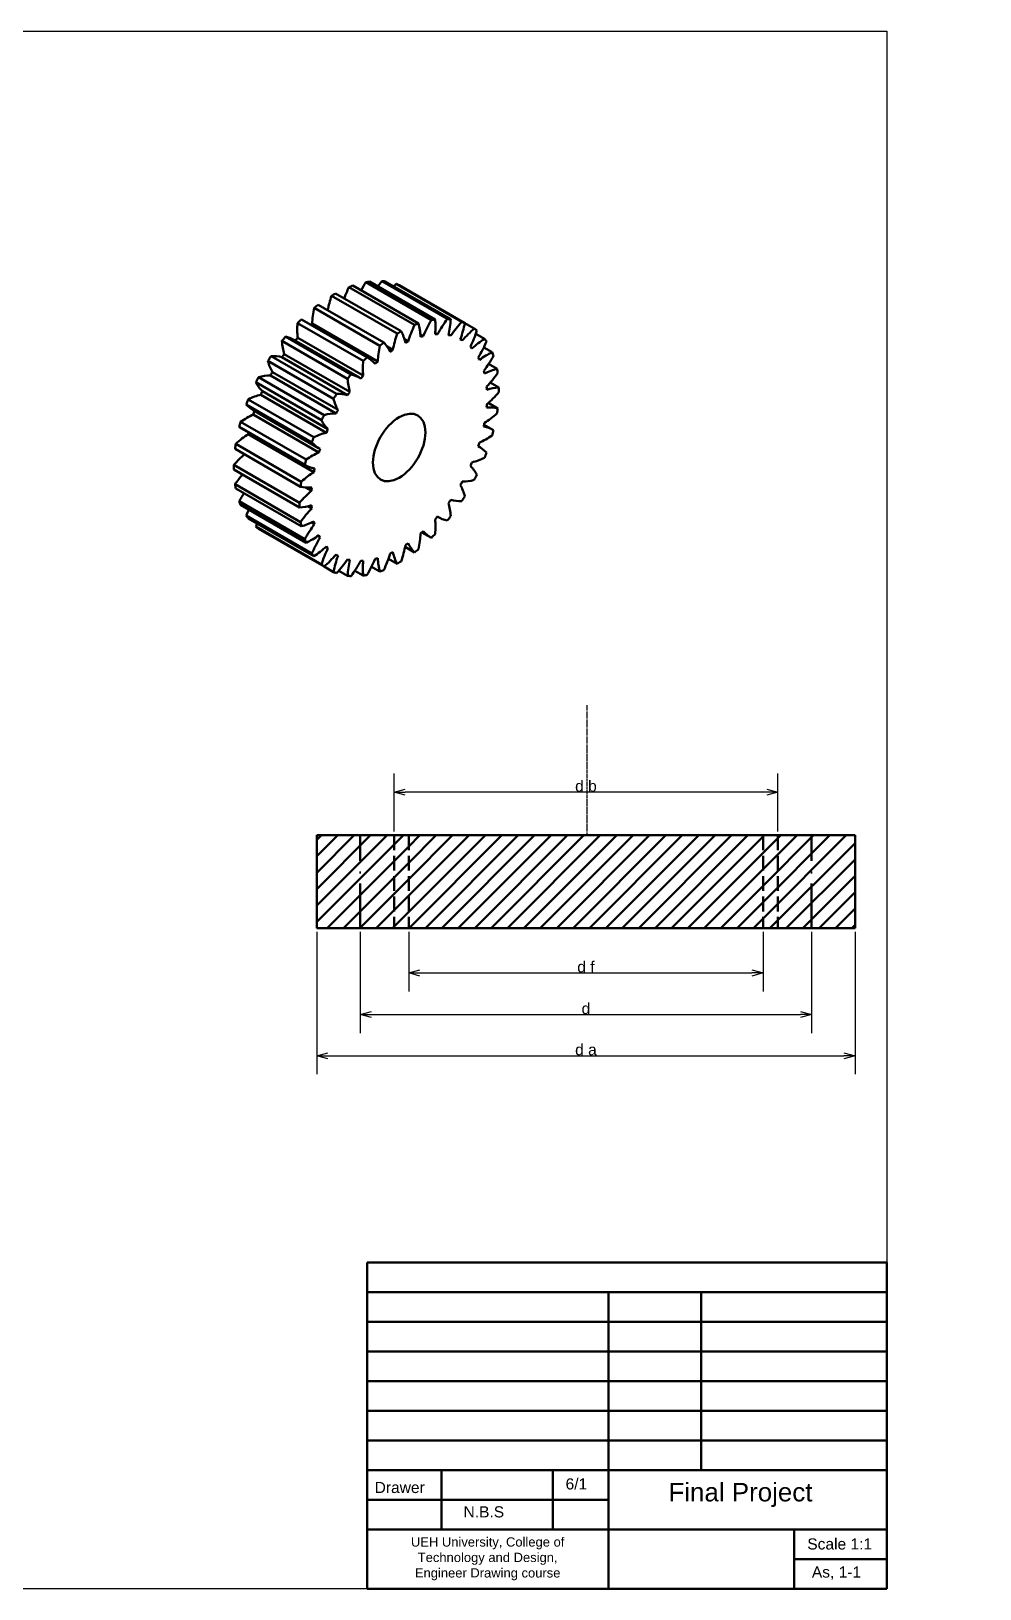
# Model space of a CAD drawing. Header units: inches. Extents: x 632 to 5727, y -9589 to -3994.
# Drawn here: x 1891.5 to 2147.1, y -5080.7 to -4660.7 of the extents above; entities that cross this region are included whole.
import ezdxf

# ---------------------------------------------------------------- set-up
doc = ezdxf.new("R2010")
doc.units = ezdxf.units.IN
doc.header["$MEASUREMENT"] = 0
for name, pattern in [('ACAD_ISO10W100', [18, 12, -3, 0, -3]), ('CENTER2', [1.125, 0.75, -0.125, 0.125, -0.125]), ('JIS_02_4.0', [5.5, 4, -1.5])]:
    doc.linetypes.add(name, pattern=pattern)
for name, color, linetype, lineweight, plot in [('center line', 5, 'CENTER2', 25, False), ('Dimension line', 3, 'Continuous', 25, False), ('Layer1', 7, 'JIS_02_4.0', 50, False), ('Layer2', 7, 'ACAD_ISO10W100', 50, False), ('visible line', 7, 'Continuous', 50, False)]:
    doc.layers.add(name, color=color, linetype=linetype, lineweight=lineweight, plot=plot)
doc.layers.add('dimension', color=172, linetype='Continuous', lineweight=25)
doc.styles.get("Standard").update_dxf_attribs({"font": 'arial.ttf'})
doc.dimstyles.get("Standard").update_dxf_attribs({"dimtxt": 3, "dimasz": 3, "dimexe": 5, "dimexo": 1, "dimgap": 0.09, "dimtad": 1, "dimtoh": 1, "dimdec": 4, "dimzin": 0, "dimdsep": 46, "dimtxsty": 'Standard', "dimblk": 'OPEN30', "dimcen": 0.09, "dimclrd": 256, "dimclre": 256, "dimadec": 0, "dimazin": 0, "dimtfac": 1, "dimtdec": 4, "dimtmove": 0, "dimatfit": 3, "dimldrblk": 'OPEN30', "dimfxl": 1, "dimtolj": 1, "dimtzin": 0, "dimarcsym": 0})
pattern_1 = [(45, (1789.998, -6772.005), (-2.2097087, 2.2097087), [])]

# ---------------------------------------------------------------- blocks, each defined once
blk = doc.blocks.new('_Open30')
at = {"color": 0, "linetype": 'ByBlock', "lineweight": -2}
for p, q in [((-1, 0.27), (0, 0)), ((0, 0), (-1, -0.27)), ((0, 0), (-1, 0))]:
    blk.add_line(p, q, dxfattribs=at)
blk = doc.blocks.new('*D32')
at = {"layer": 'Defpoints', "color": 0, "transparency": 16777216}
for p in [(1989.27, -4865.9), (1989.27, -4877.56), (2092.68, -4877.56)]:
    blk.add_point(p, dxfattribs=at)
at = {"layer": 'dimension', "lineweight": -2, "transparency": 16777216}
for p, q in [((1989.27, -4876.56), (1989.27, -4860.9)), ((2092.68, -4876.56), (2092.68, -4860.9)), ((2089.68, -4865.9), (1992.27, -4865.9))]:
    blk.add_line(p, q, dxfattribs=at)
at = {"layer": 'dimension', "lineweight": -2, "transparency": 16777216, "xscale": 3, "yscale": 3, "zscale": 3, "rotation": 180}
blk.add_blockref('_Open30', (1989.27, -4865.9), dxfattribs=at)
at = {"layer": 'dimension', "lineweight": -2, "transparency": 16777216, "xscale": 3, "yscale": 3, "zscale": 3}
blk.add_blockref('_Open30', (2092.68, -4865.9), dxfattribs=at)
at = {"layer": 'dimension', "color": 0, "transparency": 16777216, "insert": (2040.98, -4864.29), "char_height": 3, "attachment_point": 5}
blk.add_mtext('\\A1;d b', dxfattribs=at)
blk = doc.blocks.new('*D33')
at = {"layer": 'Defpoints', "color": 0, "transparency": 16777216}
for p in [(1980.18, -4902.56), (2101.77, -4902.56), (2101.77, -4925.89)]:
    blk.add_point(p, dxfattribs=at)
at = {"layer": 'dimension', "lineweight": -2, "transparency": 16777216}
for p, q in [((1980.18, -4903.56), (1980.18, -4930.89)), ((2101.77, -4903.56), (2101.77, -4930.89)), ((1983.18, -4925.89), (2098.77, -4925.89))]:
    blk.add_line(p, q, dxfattribs=at)
at = {"layer": 'dimension', "lineweight": -2, "transparency": 16777216, "xscale": 3, "yscale": 3, "zscale": 3, "rotation": 180}
blk.add_blockref('_Open30', (1980.18, -4925.89), dxfattribs=at)
at = {"layer": 'dimension', "lineweight": -2, "transparency": 16777216, "xscale": 3, "yscale": 3, "zscale": 3}
blk.add_blockref('_Open30', (2101.77, -4925.89), dxfattribs=at)
at = {"layer": 'dimension', "color": 0, "transparency": 16777216, "insert": (2040.98, -4924.27), "char_height": 3, "attachment_point": 5}
blk.add_mtext('\\A1;d', dxfattribs=at)
blk = doc.blocks.new('*D34')
at = {"layer": 'Defpoints', "color": 0, "transparency": 16777216}
for p in [(1968.48, -4902.56), (2113.48, -4902.56), (2113.48, -4936.99)]:
    blk.add_point(p, dxfattribs=at)
at = {"layer": 'dimension', "lineweight": -2, "transparency": 16777216}
for p, q in [((1968.48, -4903.56), (1968.48, -4941.99)), ((2113.48, -4903.56), (2113.48, -4941.99)), ((1971.48, -4936.99), (2110.48, -4936.99))]:
    blk.add_line(p, q, dxfattribs=at)
at = {"layer": 'dimension', "lineweight": -2, "transparency": 16777216, "xscale": 3, "yscale": 3, "zscale": 3, "rotation": 180}
blk.add_blockref('_Open30', (1968.48, -4936.99), dxfattribs=at)
at = {"layer": 'dimension', "lineweight": -2, "transparency": 16777216, "xscale": 3, "yscale": 3, "zscale": 3}
blk.add_blockref('_Open30', (2113.48, -4936.99), dxfattribs=at)
at = {"layer": 'dimension', "color": 0, "transparency": 16777216, "insert": (2040.98, -4935.37), "char_height": 3, "attachment_point": 5}
blk.add_mtext('\\A1;d a', dxfattribs=at)
blk = doc.blocks.new('*D35')
at = {"layer": 'Defpoints', "color": 0, "transparency": 16777216}
for p in [(1993.24, -4902.56), (2088.71, -4902.56), (2088.71, -4914.68)]:
    blk.add_point(p, dxfattribs=at)
at = {"layer": 'dimension', "lineweight": -2, "transparency": 16777216}
for p, q in [((1993.24, -4903.56), (1993.24, -4919.68)), ((2088.71, -4903.56), (2088.71, -4919.68)), ((1996.24, -4914.68), (2085.71, -4914.68))]:
    blk.add_line(p, q, dxfattribs=at)
at = {"layer": 'dimension', "lineweight": -2, "transparency": 16777216, "xscale": 3, "yscale": 3, "zscale": 3, "rotation": 180}
blk.add_blockref('_Open30', (1993.24, -4914.68), dxfattribs=at)
at = {"layer": 'dimension', "lineweight": -2, "transparency": 16777216, "xscale": 3, "yscale": 3, "zscale": 3}
blk.add_blockref('_Open30', (2088.71, -4914.68), dxfattribs=at)
at = {"layer": 'dimension', "color": 0, "transparency": 16777216, "insert": (2040.98, -4913.04), "char_height": 3, "attachment_point": 5}
blk.add_mtext('\\A1;d f', dxfattribs=at)

msp = doc.modelspace()

# ---------------------------------------------------------------- hatches: boundary and pattern name
at = {"layer": 'visible line', "true_color": 0x991b1e}
h = msp.add_hatch(dxfattribs=at)
h.set_pattern_fill('ANSI31', color=244, scale=25)
h.set_pattern_definition(pattern_1)
h.paths.add_polyline_path([(1980.17816, -4877.55913), (1968.47544, -4877.55913), (1968.47544, -4902.55913), (1980.17816, -4902.55913)])
h.paths.add_polyline_path([(1980.17816, -4902.55913), (1989.2673, -4902.55913), (1989.2673, -4877.55913), (1980.17816, -4877.55913)])
h.paths.add_polyline_path([(1993.24265, -4877.55913), (1989.2673, -4877.55913), (1989.2673, -4902.55913), (1993.24265, -4902.55913)])
h.paths.add_polyline_path([(2092.68357, -4877.55913), (2088.70823, -4877.55913), (2088.70823, -4902.55913), (2092.68357, -4902.55913)])
h.paths.add_polyline_path([(2092.68357, -4902.55913), (2101.77271, -4902.55913), (2101.77271, -4877.55913), (2092.68357, -4877.55913)])
h.paths.add_polyline_path([(2101.77271, -4902.55913), (2113.47544, -4902.55913), (2113.47544, -4877.55913), (2101.77271, -4877.55913)])
at = {"layer": 'visible line'}
h = msp.add_hatch(dxfattribs=at)
h.set_pattern_fill('ANSI31', color=256, scale=25)
h.set_pattern_definition(pattern_1)
h.paths.add_polyline_path([(2088.70823, -4902.55913), (2088.70823, -4877.55913), (1993.24265, -4877.55913), (1993.24265, -4902.55913)])

# ---------------------------------------------------------------- linework, layer by layer
msp.add_lwpolyline([(1527.05285, -4660.73081), (2122.05285, -4660.73081), (2122.05285, -5080.73081), (1527.05285, -5080.73081)], close=True)
at = {"layer": 'center line'}
msp.add_line((2041.28076, -4877.59468, -1751.27506), (2041.28076, -4842.49121, -1751.27506), dxfattribs=at)
at = {"layer": 'Layer1'}
for p, q in [((1989.2673, -4877.55913), (1989.2673, -4902.55913)), ((1993.24265, -4877.55913), (1993.24265, -4902.55913)), ((2088.70823, -4877.55913), (2088.70823, -4902.55913)), ((2092.68357, -4877.55913), (2092.68357, -4902.55913))]:
    msp.add_line(p, q, dxfattribs=at)
at = {"layer": 'Layer2'}
for p, q in [((1980.17816, -4902.55913), (1980.17816, -4877.55913)), ((2101.77271, -4902.55913), (2101.77271, -4877.55913))]:
    msp.add_line(p, q, dxfattribs=at)
at = {"layer": 'visible line', "extrusion": (-0.707107, -0.408248, 0.57735)}
for p, q in [((1981.65891, -4728.41274), (1999.33658, -4738.61895)), ((1982.67806, -4728.25266), (2000.35573, -4738.45887)), ((1985.94292, -4728.12564), (2003.62059, -4738.33185)), ((1986.88218, -4728.20954), (2004.55985, -4738.41574)), ((1989.83307, -4728.89172), (2007.51074, -4739.09793)), ((1972.43798, -4732.07985), (1990.11565, -4742.28605)), ((1973.52254, -4731.45368), (1991.20021, -4741.65988)), ((1977.1112, -4729.7443), (1994.78887, -4739.95051)), ((1978.17928, -4729.34511), (1995.85695, -4739.55131)), ((1990.66389, -4729.21704), (2008.34156, -4739.42324)), ((1967.78123, -4735.34843), (1985.4589, -4745.55463)), ((1968.84931, -4734.5143), (1986.52698, -4744.72051)), ((1963.28245, -4739.45072), (1980.96012, -4749.65693)), ((1964.3016, -4738.43399), (1981.97927, -4748.6402)), ((1964.47988, -4738.53356), (1982.15755, -4748.73976)), ((1967.21712, -4739.58389), (1984.89479, -4749.7901)), ((2008.34156, -4739.42324), (2010.88882, -4740.89391)), ((1959.07834, -4744.26209), (1976.75601, -4754.4683)), ((1960.01759, -4743.09364), (1977.69526, -4753.29985)), ((1962.25307, -4743.93302), (1979.93074, -4754.13923)), ((1963.31488, -4743.39549), (1980.99255, -4753.60169)), ((1987.40221, -4745.77712), (1988.97214, -4746.68352)), ((1992.09553, -4743.79602), (1993.10072, -4744.37637)), ((1996.37992, -4742.4912), (1997.15507, -4742.93873)), ((2000.36036, -4742.03806), (2001.012, -4742.41429)), ((2003.97502, -4742.48451), (2004.55434, -4742.81898)), ((2007.13856, -4743.82615), (2007.40793, -4743.98167)), ((2011.30193, -4742.30828), (2013.6522, -4743.66522)), ((1955.29662, -4749.63634), (1972.97429, -4759.84254)), ((1956.12745, -4748.35167), (1973.80511, -4758.55788)), ((1959.08385, -4748.65897), (1976.76152, -4758.86518)), ((1959.70632, -4747.7963), (1977.38399, -4758.0025)), ((2013.45492, -4746.02169), (2015.71691, -4747.32765)), ((1952.74936, -4754.04833), (1970.42703, -4764.25453)), ((1955.96375, -4753.58328), (1973.64142, -4763.78949)), ((1956.50108, -4752.6526), (1974.17875, -4762.85881)), ((2014.75956, -4750.46474), (2017.02021, -4751.76993)), ((1952.05222, -4755.41017), (1969.72989, -4765.61638)), ((1953.79655, -4757.81684), (1971.47422, -4768.02305)), ((2015.17655, -4755.50263), (2017.52251, -4756.85707)), ((1949.4437, -4761.40815), (1967.12137, -4771.61436)), ((1949.98598, -4760.01051), (1967.66365, -4770.21671)), ((1953.36069, -4758.78725), (1971.03836, -4768.99346)), ((2014.6697, -4760.96871), (2017.20854, -4762.43452)), ((1947.92128, -4766.05706), (1965.59895, -4776.26327)), ((1951.28837, -4762.92444), (1968.96604, -4773.13065)), ((1951.35376, -4764.11277), (1969.03143, -4774.31897)), ((2013.53974, -4766.85828), (2015.91248, -4768.22819)), ((1947.55033, -4767.44804), (1965.228, -4777.65425)), ((1947.7257, -4767.55265), (1965.40337, -4777.75885)), ((1950.00394, -4769.398), (1967.68161, -4779.60421)), ((1946.42964, -4773.34631), (1964.10731, -4783.55252)), ((1946.61797, -4772.00427), (1964.29564, -4782.21047)), ((2011.96767, -4772.63576), (2012.34982, -4772.85639)), ((1946.11567, -4777.67142), (1963.79334, -4787.87762)), ((1946.11567, -4778.92376), (1963.79334, -4789.12997)), ((1946.42964, -4782.88632), (1946.42965, -4782.88631)), ((1946.42964, -4782.88632), (1964.10731, -4793.09252)), ((1946.42965, -4782.88631), (1964.10732, -4793.09251)), ((1965.45998, -4783.78219), (1967.02991, -4784.68859)), ((1946.61797, -4784.01091), (1964.29564, -4794.21711)), ((1947.55033, -4787.49053), (1965.228, -4797.69674)), ((1947.92128, -4788.45318), (1965.59895, -4798.65939)), ((1949.4437, -4791.34414), (1967.12137, -4801.55035)), ((1949.98598, -4792.11562), (1967.66365, -4802.32183)), ((1966.09095, -4788.83727), (1967.09614, -4789.41762)), ((2001.00297, -4791.62718), (2001.38511, -4791.84781)), ((1952.05222, -4794.33007), (1969.72989, -4804.53628)), ((1952.74936, -4794.88693), (1970.42703, -4805.09313)), ((1964.10731, -4793.09252), (1964.10732, -4793.09251)), ((1967.10314, -4793.20007), (1967.87828, -4793.64761)), ((1996.78556, -4795.87737), (1999.15831, -4797.24728)), ((1968.70093, -4796.87381), (1969.35257, -4797.25003)), ((1970.8949, -4799.78097), (1971.47422, -4800.11543)), ((1992.25002, -4799.80073), (1994.78887, -4801.26653)), ((1973.63856, -4801.84985), (1973.90793, -4802.00537)), ((1987.76968, -4802.97271), (1990.11565, -4804.32716)), ((1970.42703, -4805.09313), (1972.97429, -4806.5638)), ((1974.40573, -4806.21437), (1976.75601, -4807.5713)), ((1978.69813, -4806.22221), (1980.96012, -4807.52817)), ((1983.19824, -4805.13054), (1985.4589, -4806.43573))]:
    msp.add_line(p, q, dxfattribs=at)
at = {"layer": 'visible line'}
for p, q in [((1968.47544, -4902.55913), (1968.47544, -4877.55913)), ((1968.47544, -4877.55913), (2113.47544, -4877.55913)), ((1993.24265, -4877.55913), (1993.24265, -4877.55913, -1432.25027)), ((2088.70823, -4877.55913), (2088.70823, -4877.55913, -1432.25027)), ((2113.47544, -4877.55913), (2113.47544, -4902.55913)), ((2113.47544, -4902.55913), (1968.47544, -4902.55913)), ((1982.05285, -4992.73081), (1982.05285, -5048.73081)), ((1982.05285, -4992.73081), (2122.05285, -4992.73081)), ((2122.05285, -4992.73081), (2122.05285, -5048.73081)), ((1982.05285, -5000.73081), (2122.05285, -5000.73081)), ((2047.05285, -5000.73081), (2047.05285, -5048.73081)), ((2072.05285, -5000.73081), (2072.05285, -5048.73081)), ((1982.05285, -5008.73081), (2122.05285, -5008.73081)), ((1982.05285, -5016.73081), (2122.05285, -5016.73081)), ((1982.05285, -5024.73081), (2122.05285, -5024.73081)), ((1982.05285, -5032.73081), (2122.05285, -5032.73081)), ((1982.05285, -5040.73081), (2122.05285, -5040.73081)), ((1982.05285, -5048.73081), (2122.05285, -5048.73081))]:
    msp.add_line(p, q, dxfattribs=at)
at = {"layer": 'visible line', "lineweight": 50}
for p, q in [((2122.05285, -5048.73081), (1982.05285, -5048.73081)), ((1982.05285, -5048.73081), (1982.05285, -5080.73081)), ((2032.05285, -5048.73081), (2002.05285, -5048.73081)), ((2032.05285, -5048.73081), (2002.05285, -5048.73081)), ((2002.05285, -5048.73081), (2002.05285, -5064.73081)), ((2047.05285, -5048.73081), (2032.05285, -5048.73081)), ((2047.05285, -5048.73081), (2032.05285, -5048.73081)), ((2032.05285, -5048.73081), (2032.05285, -5064.73081)), ((2047.05285, -5080.73081), (2047.05285, -5048.73081)), ((2122.05285, -5080.73081), (2122.05285, -5048.73081)), ((2047.05285, -5056.73081), (1982.05285, -5056.73081)), ((2002.05285, -5056.73081), (2047.05285, -5056.73081)), ((2002.05285, -5064.73081), (1982.05285, -5064.73081)), ((1982.05285, -5064.73081), (2047.05285, -5064.73081)), ((2047.05285, -5064.73081), (2122.05285, -5064.73081)), ((2122.05285, -5064.73081), (2097.05285, -5064.73081)), ((2097.05285, -5064.73081), (2097.05285, -5080.73081)), ((2097.05285, -5072.73081), (2122.05285, -5072.73081)), ((1982.05285, -5080.73081), (2122.05285, -5080.73081)), ((1982.05285, -5080.73081), (2047.05285, -5080.73081))]:
    msp.add_line(p, q, dxfattribs=at)
at = {"layer": 'visible line', "extrusion": (1.40504e-16, -1.45219e-16, -1)}
msp.add_ellipse((1992.22759, -4734.92292), major_axis=(10.74695, 18.61426), ratio=0.577350269, start_param=-1.673032233, end_param=-1.554342528, dxfattribs=at)
at = {"layer": 'visible line', "extrusion": (1.65999e-17, -1.37781e-16, -1)}
for centre in [(1972.98026, -4762.78731), (1990.65793, -4772.99352)]:
    msp.add_ellipse(centre, major_axis=(19, 32.90897), ratio=0.577350269, start_param=-0.456515244, end_param=-0.416149382, dxfattribs=at)
at = {"layer": 'visible line', "extrusion": (1.71978e-16, -3.51927e-17, -1)}
for centre, major_axis, start_param, end_param in [((1994.4544, -4737.75108), (10.74695, 18.61426), -1.461819252, -1.379809602), ((1990.65793, -4772.99352), (16.75, 29.01185), -0.365106258, -0.333025443)]:
    msp.add_ellipse(centre, major_axis=major_axis, ratio=0.577350269, start_param=start_param, end_param=end_param, dxfattribs=at)
at = {"layer": 'visible line', "extrusion": (1.47941e-16, -2.13149e-17, -1)}
for centre, major_axis, start_param, end_param in [((1972.98026, -4762.78731), (19, 32.90897), -0.281982318, -0.241616457), ((2012.13206, -4747.95729), (10.74695, 18.61426), -1.606146156, -1.379809602), ((1990.65793, -4772.99352), (19, 32.90897), -0.281982318, -0.241616457), ((1958.47265, -4748.93838), (-10.74695, -18.61426), 0, 0.016453799), ((1997.70764, -4795.53744), (10.74695, 18.61426), 0.139183096, 0.36551965), ((1972.98026, -4762.78731), (-19, -32.90897), 0.241616457, 0.281982318), ((1966.58831, -4785.43696), (-10.74695, -18.61426), -1.08254738, -0.856210827), ((1990.65793, -4772.99352), (-19, -32.90897), 0.241616457, 0.281982318)]:
    msp.add_ellipse(centre, major_axis=major_axis, ratio=0.577350269, start_param=start_param, end_param=end_param, dxfattribs=at)
at = {"layer": 'visible line', "extrusion": (0, 0, -1)}
for centre, major_axis, start_param, end_param in [((1996.02872, -4741.33996), (10.74695, 18.61426), -1.248994676, -1.205276677), ((1990.65793, -4772.99352), (16.75, 29.01185), -0.190573333, -0.158492517), ((1972.98026, -4762.78731), (19, 32.90897), -1.503712795, -1.463346934), ((1990.65793, -4772.99352), (19, 32.90897), -1.503712795, -1.463346934), ((1985.23893, -4803.2408), (-10.74695, -18.61426), -2.478810782, -2.252474228), ((1990.65793, -4772.99352), (-16.75, -29.01185), -0.714172109, -0.682091293)]:
    msp.add_ellipse(centre, major_axis=major_axis, ratio=0.577350269, start_param=start_param, end_param=end_param, dxfattribs=at)
at = {"layer": 'visible line', "extrusion": (7.58296e-17, 2.03185e-17, -1)}
for centre, major_axis, start_param, end_param in [((1972.98026, -4762.78731), (19, 32.90897), -0.107449393, -0.067083532), ((1990.65793, -4772.99352), (19, 32.90897), -0.107449393, -0.067083532), ((1965.93054, -4793.47155), (10.74695, 18.61426), -1.936315976, -1.892597977), ((1990.65793, -4772.99352), (-16.75, -29.01185), 0.158492517, 0.190573333)]:
    msp.add_ellipse(centre, major_axis=major_axis, ratio=0.577350269, start_param=start_param, end_param=end_param, dxfattribs=at)
at = {"layer": 'visible line', "extrusion": (5.17926e-17, 3.41963e-17, -1)}
for centre, major_axis, start_param, end_param in [((1986.10494, -4731.86674), (10.74695, 18.61426), -2.103753216, -1.903408378), ((1972.98026, -4762.78731), (19, 32.90897), -0.805581094, -0.765215233), ((1982.39513, -4731.73158), (10.74695, 18.61426), -2.304277857, -2.077941303), ((1990.65793, -4772.99352), (19, 32.90897), -0.805581094, -0.765215233), ((1985.23893, -4749.00356), (-10.74695, -18.61426), -2.459914752, -2.233578199), ((1972.98026, -4762.78731), (19, 32.90897), -1.32917987, -1.288814008), ((2000.0728, -4741.93778), (10.74695, 18.61426), -2.304277857, -2.077941303), ((1974.22223, -4762.12592), (10.74695, 18.61426), 0.158079126, 0.384415679), ((1990.65793, -4772.99352), (19, 32.90897), -1.32917987, -1.288814008), ((1990.65793, -4772.99352), (16.75, 29.01185), -1.237770884, -1.205690069), ((2008.28739, -4781.79345), (10.74695, 18.61426), -0.384415679, -0.158079126), ((1972.98026, -4762.78731), (19, 32.90897), -2.02731157, -1.986945709), ((1990.65793, -4772.99352), (19, 32.90897), -2.02731157, -1.986945709), ((2014.58041, -4762.57703), (-10.74695, -18.61426), -0.540052575, -0.313716021), ((1976.15032, -4803.59439), (10.74695, 18.61426), -1.587250126, -1.360913573)]:
    msp.add_ellipse(centre, major_axis=major_axis, ratio=0.577350269, start_param=start_param, end_param=end_param, dxfattribs=at)
at = {"layer": 'visible line', "extrusion": (-4.80741e-17, 2.77556e-17, -1)}
for centre, major_axis, start_param, end_param in [((1989.41596, -4732.9414), (10.74695, 18.61426), -1.885754104, -1.728875453), ((1997.70764, -4742.30929), (-10.74695, -18.61426), -1.936315976, -1.709979423), ((1990.65793, -4772.99352), (19, 32.90897), 0.067083532, 0.107449393), ((1951.50612, -4762.54728), (10.74695, 18.61426), -0.190986724, 0), ((1990.65793, -4772.99352), (-19, -32.90897), -2.725443271, -2.68507741), ((1990.65793, -4772.99352), (-16.75, -29.01185), -2.634034286, -2.60195347), ((1990.65793, -4772.99352), (16.75, 29.01185), -1.935902585, -1.903821769), ((1990.65793, -4772.99352), (-19, -32.90897), -1.154646944, -1.114281083), ((1990.65793, -4772.99352), (-19, -32.90897), -0.980114019, -0.939748158)]:
    msp.add_ellipse(centre, major_axis=major_axis, ratio=0.577350269, start_param=start_param, end_param=end_param, dxfattribs=at)
at = {"layer": 'visible line', "extrusion": (7.21111e-17, -4.16334e-17, -1)}
for centre, major_axis, start_param, end_param in [((1972.98026, -4762.78731), (19, 32.90897), -0.631048169, -0.590682308), ((1978.39926, -4732.54003), (10.74695, 18.61426), -2.478810782, -2.252474228), ((1977.53325, -4757.22802), (10.74695, 18.61426), 0.332612051, 0.558948605), ((1990.65793, -4772.99352), (19, 32.90897), -0.631048169, -0.590682308), ((2009.90526, -4745.12913), (10.74695, 18.61426), -1.780679081, -1.554342528), ((1989.39946, -4745.9269), (-10.74695, -18.61426), -2.285381827, -2.059045273), ((1949.93179, -4767.95404), (10.74695, 18.61426), -0.36551965, -0.139183096), ((1996.07693, -4742.74624), (10.74695, 18.61426), -2.478810782, -2.252474228), ((1967.60946, -4778.16025), (10.74695, 18.61426), -0.36551965, -0.139183096), ((1990.65793, -4772.99352), (-19, -32.90897), -1.32917987, -1.288814008), ((1967.60946, -4794.44087), (-10.74695, -18.61426), -1.431613231, -1.205276677)]:
    msp.add_ellipse(centre, major_axis=major_axis, ratio=0.577350269, start_param=start_param, end_param=end_param, dxfattribs=at)
at = {"layer": 'visible line', "extrusion": (-2.4037e-17, 1.38778e-17, -1)}
for centre, major_axis, start_param, end_param in [((1972.98026, -4762.78731), (19, 32.90897), -0.980114019, -0.939748158), ((2014.58041, -4755.78671), (10.74695, 18.61426), -1.257080305, -1.030743752), ((1990.65793, -4772.99352), (19, 32.90897), -0.980114019, -0.939748158), ((1990.65793, -4772.99352), (-19, -32.90897), -1.503712795, -1.463346934), ((2000.0728, -4793.1779), (10.74695, 18.61426), -2.634447677, -2.408111124)]:
    msp.add_ellipse(centre, major_axis=major_axis, ratio=0.577350269, start_param=start_param, end_param=end_param, dxfattribs=at)
at = {"layer": 'visible line', "extrusion": (-7.21111e-17, 4.16334e-17, -1)}
for centre, major_axis, start_param, end_param in [((1972.98026, -4762.78731), (19, 32.90897), -1.154646944, -1.114281083), ((2007.09363, -4743.14761), (10.74695, 18.61426), -1.955212006, -1.728875453), ((1990.65793, -4772.99352), (19, 32.90897), -1.154646944, -1.114281083), ((1990.65793, -4772.99352), (-19, -32.90897), -2.201844496, -2.161478634), ((2012.84555, -4749.31213), (-10.74695, -18.61426), -1.06365135, -0.837314797), ((1967.17251, -4780.29551), (-10.74695, -18.61426), -0.908014455, -0.681677902), ((1974.22223, -4802.83943), (-10.74695, -18.61426), -1.955212006, -1.728875453)]:
    msp.add_ellipse(centre, major_axis=major_axis, ratio=0.577350269, start_param=start_param, end_param=end_param, dxfattribs=at)
at = {"layer": 'visible line', "extrusion": (1.64541e-16, -1.59096e-16, -1)}
msp.add_ellipse((1953.73293, -4757.14782), major_axis=(10.74695, 18.61426), ratio=0.577350269, start_param=-0.016453799, end_param=0, dxfattribs=at)
at = {"layer": 'visible line', "extrusion": (2.12615e-16, -1.86852e-16, -1)}
msp.add_ellipse((1972.98026, -4762.78731), major_axis=(16.75, 29.01185), ratio=0.577350269, start_param=-1.047053488, end_param=-1.031157143, dxfattribs=at)
at = {"layer": 'visible line', "extrusion": (3.71854e-18, 6.19519e-17, -1)}
for centre, major_axis, start_param, end_param in [((1981.24306, -4752.80914), (-10.74695, -18.61426), -2.634447677, -2.408111124), ((1949.05778, -4773.20381), (10.74695, 18.61426), -0.540052575, -0.313716021), ((1966.73545, -4783.41001), (10.74695, 18.61426), -0.540052575, -0.313716021), ((1990.65793, -4772.99352), (-16.75, -29.01185), -0.365106258, -0.333025443)]:
    msp.add_ellipse(centre, major_axis=major_axis, ratio=0.577350269, start_param=start_param, end_param=end_param, dxfattribs=at)
at = {"layer": 'visible line', "extrusion": (2.4037e-17, -1.38778e-17, -1)}
for centre, major_axis, start_param, end_param in [((2013.70639, -4751.54617), (10.74695, 18.61426), -1.431613231, -1.205276677), ((2014.14334, -4765.69153), (10.74695, 18.61426), -0.908014455, -0.681677902), ((1990.65793, -4772.99352), (-16.75, -29.01185), -2.11043551, -2.078354695), ((1952.76459, -4789.61391), (10.74695, 18.61426), -1.238184276, -1.037839437), ((2014.72755, -4757.64376), (-10.74695, -18.61426), -0.7145855, -0.488248947)]:
    msp.add_ellipse(centre, major_axis=major_axis, ratio=0.577350269, start_param=start_param, end_param=end_param, dxfattribs=at)
at = {"layer": 'visible line', "extrusion": (-5.17926e-17, -3.41963e-17, -1)}
for centre, major_axis, start_param, end_param in [((1993.59822, -4743.67264), (-10.74695, -18.61426), -2.110848902, -1.884512348), ((1974.23873, -4734.26753), (10.74695, 18.61426), -2.653343707, -2.427007154), ((1991.9164, -4744.47374), (10.74695, 18.61426), -2.653343707, -2.427007154), ((1981.24306, -4804.04926), (-10.74695, -18.61426), -2.304277857, -2.077941303)]:
    msp.add_ellipse(centre, major_axis=major_axis, ratio=0.577350269, start_param=start_param, end_param=end_param, dxfattribs=at)
at = {"layer": 'visible line', "extrusion": (3.162e-16, -1.18459e-16, -1)}
msp.add_ellipse((1972.98026, -4762.78731), major_axis=(16.75, 29.01185), ratio=0.577350269, start_param=-1.237346711, end_param=-1.205690069, dxfattribs=at)
at = {"layer": 'visible line', "extrusion": (2.03185e-17, -7.58296e-17, -1)}
for centre, major_axis, start_param, end_param in [((2003.78261, -4742.07294), (10.74695, 18.61426), -2.129744931, -1.903408378), ((1968.47031, -4774.93219), (-10.74695, -18.61426), -0.73348153, -0.507144976), ((1990.65793, -4772.99352), (-16.75, -29.01185), 0.333025443, 0.365106258), ((1990.65793, -4772.99352), (-19, -32.90897), -0.107449393, -0.067083532)]:
    msp.add_ellipse(centre, major_axis=major_axis, ratio=0.577350269, start_param=start_param, end_param=end_param, dxfattribs=at)
at = {"layer": 'visible line', "extrusion": (2.60689e-16, -2.14608e-16, -1)}
msp.add_ellipse((1990.65793, -4772.99352), major_axis=(16.75, 29.01185), ratio=0.577350269, start_param=-0.714172109, end_param=-0.682091293, dxfattribs=at)
at = {"layer": 'visible line', "extrusion": (4.80741e-17, -2.77556e-17, -1)}
for centre, major_axis, start_param, end_param in [((1990.65793, -4772.99352), (16.75, 29.01185), -0.539639183, -0.507558368), ((1990.65793, -4772.99352), (19, 32.90897), 0.241616457, 0.281982318), ((2005.16553, -4742.39265), (-10.74695, -18.61426), -1.587250126, -1.360913573), ((1990.65793, -4772.99352), (-16.75, -29.01185), -1.063237959, -1.031157143), ((2007.09363, -4783.86112), (-10.74695, -18.61426), 0.158079126, 0.384415679), ((1966.73545, -4790.20033), (-10.74695, -18.61426), -1.257080305, -1.030743752)]:
    msp.add_ellipse(centre, major_axis=major_axis, ratio=0.577350269, start_param=start_param, end_param=end_param, dxfattribs=at)
at = {"layer": 'visible line', "extrusion": (-2.03185e-17, 7.58296e-17, -1)}
for centre, major_axis, start_param, end_param in [((1990.65793, -4772.99352), (16.75, 29.01185), -0.016040408, 0.016040408), ((2012.84555, -4771.05485), (10.74695, 18.61426), -0.73348153, -0.507144976), ((2005.16553, -4786.84245), (10.74695, 18.61426), -0.209882754, 0.016453799), ((1970.44226, -4799.82011), (10.74695, 18.61426), -1.238184276, -1.011847722)]:
    msp.add_ellipse(centre, major_axis=major_axis, ratio=0.577350269, start_param=start_param, end_param=end_param, dxfattribs=at)
at = {"layer": 'visible line', "extrusion": (-5.55112e-17, -9.61481e-17, -1)}
msp.add_ellipse((1990.65793, -4772.99352), major_axis=(16.75, 29.01185), ratio=0.577350269, start_param=0.158492517, end_param=0.190573333, dxfattribs=at)
at = {"layer": 'visible line', "extrusion": (-1.65999e-17, 1.37781e-16, -1)}
msp.add_ellipse((2014.72755, -4760.55008), major_axis=(10.74695, 18.61426), ratio=0.577350269, start_param=-1.08254738, end_param=-0.856210827, dxfattribs=at)
at = {"layer": 'visible line', "extrusion": (7.95482e-17, 8.22703e-17, -1)}
for centre, major_axis, start_param, end_param in [((2001.60287, -4741.87826), (-10.74695, -18.61426), -1.761783051, -1.535446498), ((1990.65793, -4772.99352), (-19, -32.90897), -0.456515244, -0.416149382)]:
    msp.add_ellipse(centre, major_axis=major_axis, ratio=0.577350269, start_param=start_param, end_param=end_param, dxfattribs=at)
at = {"layer": 'visible line', "extrusion": (-9.24296e-17, 1.17463e-16, -1)}
for centre in [(1970.03996, -4736.86159), (1987.71763, -4747.0678)]:
    msp.add_ellipse(centre, major_axis=(-10.74695, -18.61426), ratio=0.577350269, start_param=0.313716021, end_param=0.540052575, dxfattribs=at)
at = {"layer": 'visible line', "extrusion": (1.44222e-16, -8.32667e-17, -1)}
for centre, major_axis, start_param, end_param in [((1972.98026, -4762.78731), (16.75, 29.01185), -1.412303809, -1.380222994), ((1972.98026, -4762.78731), (19, 32.90897), -1.67824572, -1.637879859), ((1990.65793, -4772.99352), (16.75, 29.01185), -1.412303809, -1.380222994), ((1990.65793, -4772.99352), (19, 32.90897), -1.67824572, -1.637879859), ((1990.65793, -4772.99352), (-19, -32.90897), -0.631048169, -0.590682308)]:
    msp.add_ellipse(centre, major_axis=major_axis, ratio=0.577350269, start_param=start_param, end_param=end_param, dxfattribs=at)
at = {"layer": 'visible line', "extrusion": (-2.68126e-16, 9.07038e-17, -1)}
msp.add_ellipse((1971.4106, -4767.35403), major_axis=(10.74695, 18.61426), ratio=0.577350269, start_param=-0.016453799, end_param=0.209882754, dxfattribs=at)
at = {"layer": 'visible line', "extrusion": (-1.71978e-16, 3.51927e-17, -1)}
msp.add_ellipse((1990.65793, -4772.99352), major_axis=(16.75, 29.01185), ratio=0.577350269, start_param=-1.063237959, end_param=-1.031157143, dxfattribs=at)
at = {"layer": 'visible line', "extrusion": (-3.71854e-18, -6.19519e-17, -1)}
for centre, major_axis, start_param, end_param in [((1990.65793, -4772.99352), (16.75, 29.01185), -0.888705034, -0.856624218), ((1979.71299, -4754.51639), (-10.74695, -18.61426), -0.035349829, 0.190986724), ((1990.65793, -4772.99352), (-16.75, -29.01185), -1.412303809, -1.380222994), ((1979.71299, -4804.10878), (10.74695, 18.61426), -1.761783051, -1.535446498), ((1996.07693, -4796.98348), (10.74695, 18.61426), -2.459914752, -2.233578199)]:
    msp.add_ellipse(centre, major_axis=major_axis, ratio=0.577350269, start_param=start_param, end_param=end_param, dxfattribs=at)
at = {"layer": 'visible line', "extrusion": (4.43555e-17, -8.97074e-17, -1)}
for centre, major_axis, start_param, end_param in [((1990.65793, -4772.99352), (16.75, 29.01185), 0.333025443, 0.365106258), ((1972.98026, -4762.78731), (16.75, 29.01185), -1.935902585, -1.904245943), ((1990.65793, -4772.99352), (-16.75, -29.01185), -0.190573333, -0.158492517)]:
    msp.add_ellipse(centre, major_axis=major_axis, ratio=0.577350269, start_param=start_param, end_param=end_param, dxfattribs=at)
at = {"layer": 'visible line', "extrusion": (1.92296e-16, -1.11022e-16, -1)}
for centre in [(1972.98026, -4762.78731), (1990.65793, -4772.99352)]:
    msp.add_ellipse(centre, major_axis=(16.75, 29.01185), ratio=0.577350269, start_param=-1.586836735, end_param=-1.554755919, dxfattribs=at)
at = {"layer": 'visible line', "extrusion": (-1.23904e-16, 7.43708e-18, -1)}
msp.add_ellipse((1969.18379, -4772.75349), major_axis=(10.74695, 18.61426), ratio=0.577350269, start_param=-0.190986724, end_param=0.035349829, dxfattribs=at)
at = {"layer": 'visible line', "extrusion": (-2.4037e-16, 1.38778e-16, -1)}
msp.add_ellipse((2008.28739, -4743.83683), major_axis=(-10.74695, -18.61426), ratio=0.577350269, start_param=-1.412717201, end_param=-1.186380647, dxfattribs=at)
at = {"layer": 'visible line', "extrusion": (9.61481e-17, -5.55112e-17, -1)}
for centre, major_axis, start_param, end_param in [((1990.65793, -4772.99352), (-19, -32.90897), -2.550910346, -2.510544485), ((1972.98026, -4762.78731), (16.75, 29.01185), -1.76136966, -1.729288844), ((1990.65793, -4772.99352), (16.75, 29.01185), -1.76136966, -1.729288844), ((1990.65793, -4772.99352), (-16.75, -29.01185), -1.935902585, -1.903821769), ((1990.65793, -4772.99352), (-16.75, -29.01185), -1.76136966, -1.729288844), ((1973.02846, -4802.15021), (10.74695, 18.61426), -1.412716266, -1.186380647)]:
    msp.add_ellipse(centre, major_axis=major_axis, ratio=0.577350269, start_param=start_param, end_param=end_param, dxfattribs=at)
at = {"layer": 'visible line', "extrusion": (-7.58296e-17, -2.03185e-17, -1)}
for centre, major_axis, start_param, end_param in [((1965.93054, -4740.24339), (-10.74695, -18.61426), 0.139183096, 0.36551965), ((1990.65793, -4772.99352), (-16.75, -29.01185), -2.284968435, -2.25288762), ((1983.60821, -4750.4496), (-10.74695, -18.61426), 0.139183096, 0.36551965)]:
    msp.add_ellipse(centre, major_axis=major_axis, ratio=0.577350269, start_param=start_param, end_param=end_param, dxfattribs=at)
at = {"layer": 'visible line', "extrusion": (-1.27622e-16, -5.45148e-17, -1)}
msp.add_ellipse((1990.65793, -4772.99352), major_axis=(-16.75, -29.01185), ratio=0.577350269, start_param=-2.459501361, end_param=-2.427420545, dxfattribs=at)
at = {"layer": 'visible line', "extrusion": (1.23904e-16, -7.43708e-18, -1)}
for centre, major_axis, start_param, end_param in [((2010.87359, -4776.47707), (10.74695, 18.61426), -0.558948605, -0.332612051), ((1972.98026, -4762.78731), (16.75, 29.01185), -2.11043551, -2.094539166), ((1972.98026, -4762.78731), (19, 32.90897), -2.376377421, -2.33601156), ((1976.15032, -4759.14459), (-10.74695, -18.61426), -0.209882754, 0.016453799), ((1990.65793, -4772.99352), (16.75, 29.01185), -2.284968435, -2.25288762), ((1958.47265, -4793.38818), (10.74695, 18.61426), -1.587250126, -1.468560421), ((1990.65793, -4772.99352), (19, 32.90897), -2.376377421, -2.33601156), ((1971.4106, -4800.85791), (-10.74695, -18.61426), -1.780679081, -1.554342528)]:
    msp.add_ellipse(centre, major_axis=major_axis, ratio=0.577350269, start_param=start_param, end_param=end_param, dxfattribs=at)
at = {"layer": 'visible line', "extrusion": (1.16467e-16, -1.31341e-16, -1)}
for centre, major_axis, start_param, end_param in [((2010.87359, -4746.16693), (-10.74695, -18.61426), -1.238184276, -1.011847722), ((1990.65793, -4772.99352), (-16.75, -29.01185), -0.016040408, 0.016040408)]:
    msp.add_ellipse(centre, major_axis=major_axis, ratio=0.577350269, start_param=start_param, end_param=end_param, dxfattribs=at)
at = {"layer": 'visible line', "extrusion": (1.27622e-16, 5.45148e-17, -1)}
for centre, major_axis, start_param, end_param in [((1990.65793, -4772.99352), (-19, -32.90897), -2.376377421, -2.33601156), ((1972.98026, -4762.78731), (19, 32.90897), -2.725443271, -2.68507741), ((2009.90526, -4778.63301), (-10.74695, -18.61426), -0.016453799, 0.209882754), ((1990.65793, -4772.99352), (19, 32.90897), -2.725443271, -2.68507741)]:
    msp.add_ellipse(centre, major_axis=major_axis, ratio=0.577350269, start_param=start_param, end_param=end_param, dxfattribs=at)
at = {"layer": 'visible line', "extrusion": (6.83926e-17, -1.03585e-16, -1)}
for centre, major_axis, start_param, end_param in [((1972.98026, -4762.78731), (19, 32.90897), -1.852778645, -1.812412784), ((1962.03532, -4744.31018), (-10.74695, -18.61426), 0, 0.190986724), ((1990.65793, -4772.99352), (19, 32.90897), -1.852778645, -1.812412784), ((1990.65793, -4772.99352), (-16.75, -29.01185), -1.586836735, -1.554755919), ((2013.70639, -4767.82679), (-10.74695, -18.61426), -0.36551965, -0.139183096), ((1962.03532, -4793.90258), (10.74695, 18.61426), -1.761783051, -1.679773402), ((1970.44226, -4769.50997), (-10.74695, -18.61426), -0.558948605, -0.332612051), ((1990.65793, -4772.99352), (16.75, 29.01185), -2.634034286, -2.60195347)]:
    msp.add_ellipse(centre, major_axis=major_axis, ratio=0.577350269, start_param=start_param, end_param=end_param, dxfattribs=at)
at = {"layer": 'visible line', "extrusion": (1.96015e-16, -4.90704e-17, -1)}
for centre, major_axis, start_param, end_param in [((1948.91064, -4778.13707), (10.74695, 18.61426), -0.7145855, -0.488248947), ((1966.58831, -4788.34328), (10.74695, 18.61426), -0.7145855, -0.488248947), ((1972.98026, -4762.78731), (19, 32.90897), -2.550910346, -2.510544244), ((1989.39946, -4801.5133), (-10.74695, -18.61426), -2.653343707, -2.427007154), ((1990.65793, -4772.99352), (19, 32.90897), -2.550910346, -2.510544244)]:
    msp.add_ellipse(centre, major_axis=major_axis, ratio=0.577350269, start_param=start_param, end_param=end_param, dxfattribs=at)
at = {"layer": 'visible line'}
msp.add_ellipse((1990.65793, -4772.99352), major_axis=(-5, -8.66025), ratio=0.577350269, start_param=-5.497787144, end_param=0.785398163, dxfattribs=at)
at = {"layer": 'visible line', "extrusion": (-2.77556e-17, -4.80741e-17, -1)}
for centre in [(1949.49484, -4782.60394), (1967.17251, -4792.81015)]:
    msp.add_ellipse(centre, major_axis=(10.74695, 18.61426), ratio=0.577350269, start_param=-0.889118425, end_param=-0.662781872, dxfattribs=at)
at = {"layer": 'visible line', "extrusion": (-9.61481e-17, 5.55112e-17, -1)}
for centre, major_axis, start_param, end_param in [((1950.79264, -4786.4687), (10.74695, 18.61426), -1.06365135, -0.837314797), ((1955.35079, -4791.944), (10.74695, 18.61426), -1.412716266, -1.25583855), ((1968.47031, -4796.67491), (10.74695, 18.61426), -1.06365135, -0.837314797), ((1969.18379, -4798.02975), (-10.74695, -18.61426), -1.606146156, -1.379809602)]:
    msp.add_ellipse(centre, major_axis=major_axis, ratio=0.577350269, start_param=start_param, end_param=end_param, dxfattribs=at)
at = {"layer": 'visible line', "extrusion": (-1.07304e-16, -1.30344e-16, -1)}
msp.add_ellipse((2014.14334, -4753.17689), major_axis=(-10.74695, -18.61426), ratio=0.577350269, start_param=-0.889118425, end_param=-0.662781872, dxfattribs=at)
at = {"layer": 'visible line', "extrusion": (-2.20052e-16, 6.29482e-17, -1)}
msp.add_ellipse((1990.65793, -4772.99352), major_axis=(-19, -32.90897), ratio=0.577350269, start_param=-2.02731157, end_param=-1.986945709, dxfattribs=at)
at = {"layer": 'visible line', "extrusion": (-1.96015e-16, 4.90704e-17, -1)}
for centre in [(1972.98026, -4762.78731), (1990.65793, -4772.99352)]:
    msp.add_ellipse(centre, major_axis=(19, 32.90897), ratio=0.577350269, start_param=-2.201844496, end_param=-2.161478634, dxfattribs=at)
at = {"layer": 'visible line', "extrusion": (-4.43555e-17, 8.97074e-17, -1)}
msp.add_ellipse((2001.60287, -4791.47065), major_axis=(10.74695, 18.61426), ratio=0.577350269, start_param=-0.035349829, end_param=0.190986724, dxfattribs=at)
at = {"layer": 'visible line', "extrusion": (9.24296e-17, -1.17463e-16, -1)}
for centre, major_axis, start_param, end_param in [((1990.65793, -4772.99352), (-19, -32.90897), -1.852778645, -1.812412784), ((1993.59822, -4798.91924), (10.74695, 18.61426), 0.313716021, 0.540052575), ((1990.65793, -4772.99352), (-16.75, -29.01185), -1.237770884, -1.205690069), ((2012.13206, -4773.23355), (-10.74695, -18.61426), -0.190986724, 0.035349829), ((2003.78261, -4788.75902), (-10.74695, -18.61426), 0.332612051, 0.558948605)]:
    msp.add_ellipse(centre, major_axis=major_axis, ratio=0.577350269, start_param=start_param, end_param=end_param, dxfattribs=at)
at = {"layer": 'visible line', "extrusion": (9.98667e-17, 6.4407e-18, -1)}
msp.add_ellipse((1990.65793, -4772.99352), major_axis=(16.75, 29.01185), ratio=0.577350269, start_param=-2.11043551, end_param=-2.078354695, dxfattribs=at)
at = {"layer": 'visible line', "extrusion": (-2.95881e-16, 4.26297e-17, -1)}
msp.add_ellipse((1973.02846, -4764.19359), major_axis=(-10.74695, -18.61426), ratio=0.577350269, start_param=-0.384415679, end_param=-0.158079126, dxfattribs=at)
at = {"layer": 'visible line', "extrusion": (6.4674e-17, -1.65537e-16, -1)}
msp.add_ellipse((1990.65793, -4772.99352), major_axis=(-19, -32.90897), ratio=0.577350269, start_param=-1.67824572, end_param=-1.637879859, dxfattribs=at)
at = {"layer": 'visible line', "extrusion": (-1.03585e-16, -6.83926e-17, -1)}
msp.add_ellipse((1990.65793, -4772.99352), major_axis=(16.75, 29.01185), ratio=0.577350269, start_param=-2.459501361, end_param=-2.427420545, dxfattribs=at)
at = {"layer": 'visible line', "extrusion": (-6.83926e-17, 1.03585e-16, -1)}
for centre in [(1972.98026, -4762.78731), (1990.65793, -4772.99352)]:
    msp.add_ellipse(centre, major_axis=(-19, -32.90897), ratio=0.577350269, start_param=0.067083532, end_param=0.107449393, dxfattribs=at)
at = {"layer": 'visible line', "extrusion": (2.16333e-16, -1.249e-16, -1)}
msp.add_ellipse((1983.60821, -4803.67775), major_axis=(10.74695, 18.61426), ratio=0.577350269, start_param=-1.936315976, end_param=-1.709979423, dxfattribs=at)
at = {"layer": 'visible line', "extrusion": (-7.95482e-17, -8.22703e-17, -1)}
msp.add_ellipse((1977.53325, -4803.9141), major_axis=(-10.74695, -18.61426), ratio=0.577350269, start_param=-2.129744931, end_param=-1.903408378, dxfattribs=at)
at = {"layer": 'visible line', "extrusion": (1.68259e-16, -9.71445e-17, -1)}
msp.add_ellipse((1990.65793, -4772.99352), major_axis=(-16.75, -29.01185), ratio=0.577350269, start_param=-0.888705034, end_param=-0.856624218, dxfattribs=at)
at = {"layer": 'visible line', "extrusion": (-1.64541e-16, 1.59096e-16, -1)}
msp.add_ellipse((1987.71763, -4802.3144), major_axis=(10.74695, 18.61426), ratio=0.577350269, start_param=-2.110848902, end_param=-1.884512348, dxfattribs=at)
at = {"layer": 'visible line', "extrusion": (1.20185e-16, -6.93889e-17, -1)}
msp.add_ellipse((1991.9164, -4800.06014), major_axis=(10.74695, 18.61426), ratio=0.577350269, start_param=-2.285381827, end_param=-2.059045273, dxfattribs=at)
at = {"layer": 'visible line', "extrusion": (2.36652e-16, -2.0073e-16, -1)}
msp.add_ellipse((1990.65793, -4772.99352), major_axis=(-16.75, -29.01185), ratio=0.577350269, start_param=-0.539639183, end_param=-0.507558368, dxfattribs=at)
at = {"layer": 'visible line', "extrusion": (2.4037e-16, -1.38778e-16, -1)}
msp.add_ellipse((1990.65793, -4772.99352), major_axis=(-19, -32.90897), ratio=0.577350269, start_param=-0.805581094, end_param=-0.765215233, dxfattribs=at)
at = {"layer": 'visible line', "extrusion": (-1.88578e-16, 1.72974e-16, -1)}
msp.add_ellipse((1990.65793, -4772.99352), major_axis=(-19, -32.90897), ratio=0.577350269, start_param=-0.281982318, end_param=-0.241616457, dxfattribs=at)

# ---------------------------------------------------------------- texts
at = {"layer": 'Dimension line', "insert": (1984.04839, -5051.89671), "char_height": 3, "attachment_point": 1}
msp.add_mtext_dynamic_manual_height_columns('{\\C0;Drawer}', width=33.9958744, gutter_width=25, heights=[2.28621], dxfattribs=at)
at = {"layer": 'visible line', "attachment_point": 1}
for s, width, heights, insert, char_height in [('6/1', 33.9958744, [2.28621], (2035.49571, -5050.93612), 3), ('Final Project', 49.9491703, [0], (2063.19928, -5052.1541), 5), ('N.B.S', 33.9958744, [2.28621], (2007.99553, -5058.47194), 3), ('\\pxqc;UEH University, College of Technology and Design, \\PEngineer Drawing course ', 58.9083844, [19.15756], (1985.04583, -5066.83423), 2.5), ('Scale 1:1', 33.9958744, [2.28621], (2100.62058, -5067.12128), 3), ('As, 1-1', 33.9958744, [2.28621], (2101.85244, -5074.69144), 3)]:
    msp.add_mtext_dynamic_manual_height_columns(s, width=width, gutter_width=25, heights=heights, dxfattribs=dict(at, insert=insert, char_height=char_height))

# ---------------------------------------------------------------- dimensions: what is measured, and where the dimension line sits
at = {"layer": 'dimension', "color": 5}
dim = msp.add_linear_dim(base=(1989.2673, -4865.90133), p1=(2092.68357, -4877.55913), p2=(1989.2673, -4877.55913), text='d b', dimstyle='Standard', dxfattribs=at)
dim.commit()
dim.dimension.update_dxf_attribs({"geometry": '*D32', "text_midpoint": (2040.97544, -4864.28677)})
at = {"layer": 'dimension'}
for base, p1, p2, text, picture, middle in [((2113.47544, -4936.98789), (1968.47544, -4902.55913), (2113.47544, -4902.55913), 'd a', '*D34', (2040.97544, -4935.37333)), ((2101.77271, -4925.88513), (1980.17816, -4902.55913), (2101.77271, -4902.55913), 'd', '*D33', (2040.97544, -4924.27057)), ((2088.70823, -4914.68055), (1993.24265, -4902.55913), (2088.70823, -4902.55913), 'd f', '*D35', (2040.97544, -4913.04041))]:
    dim = msp.add_linear_dim(base=base, p1=p1, p2=p2, text=text, dimstyle='Standard', dxfattribs=at)
    dim.commit()
    dim.dimension.update_dxf_attribs({"geometry": picture, "text_midpoint": middle})

doc.saveas('drawing.dxf')
